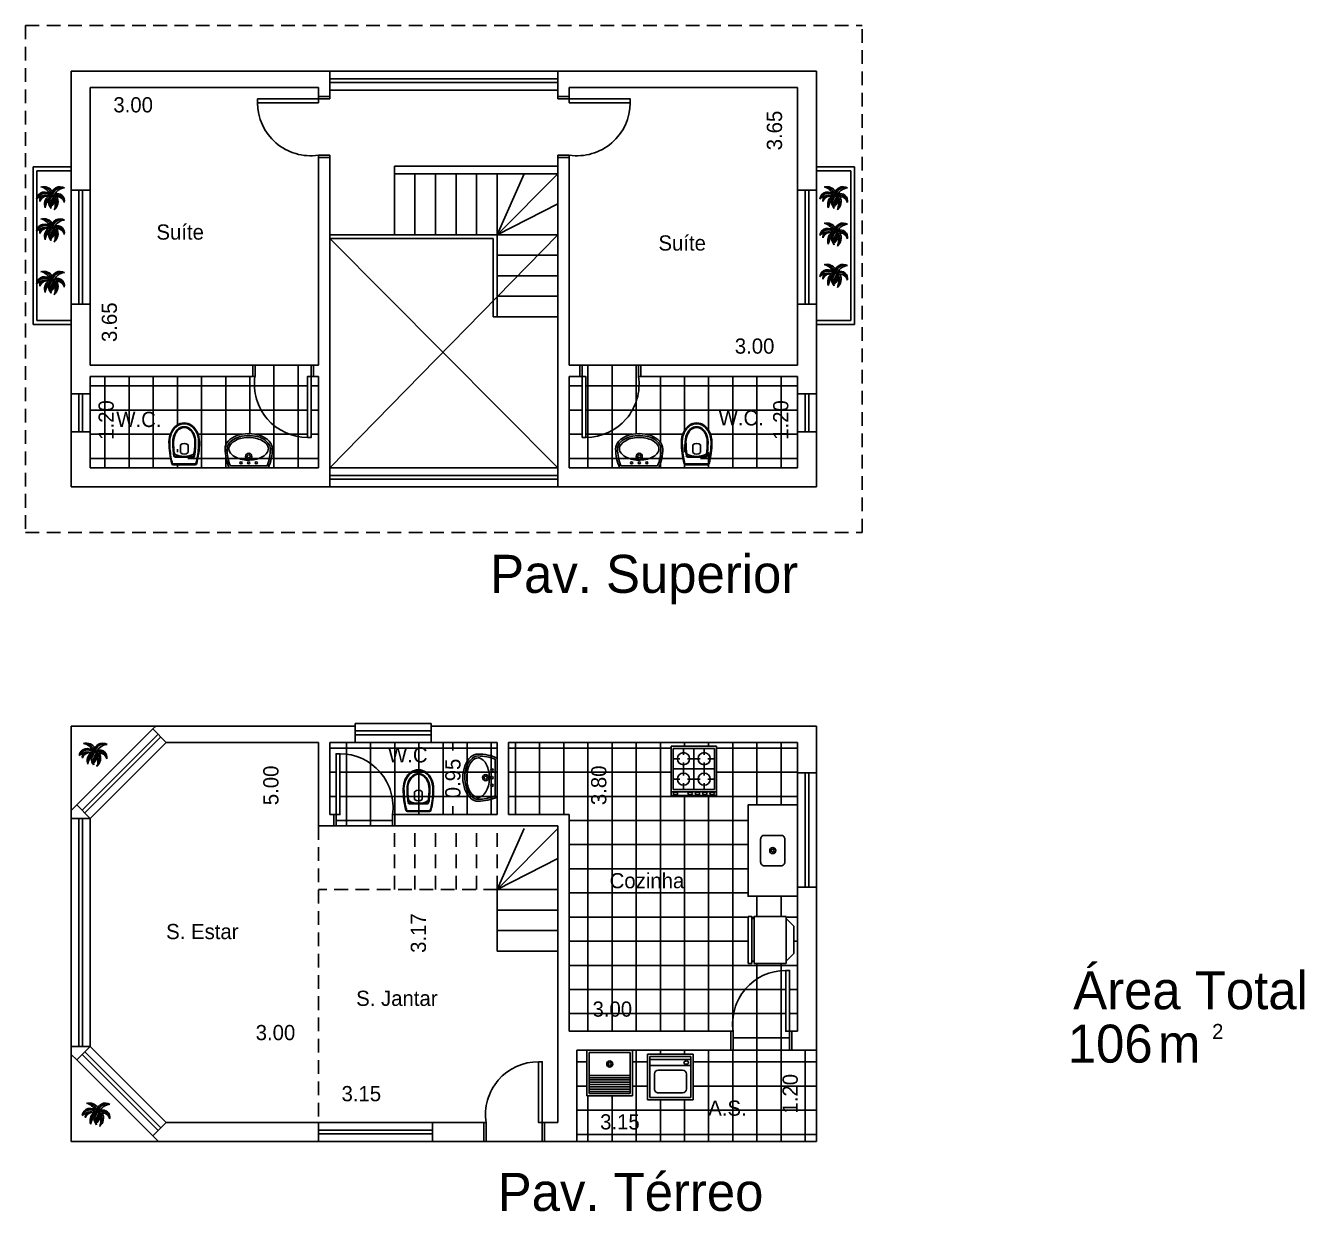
# Model space of a CAD drawing. Extents: x -0.2 to 16.6, y 0.2 to 15.8.
import ezdxf

# ---------------------------------------------------------------- set-up
doc = ezdxf.new("R2010")
doc.units = 0
doc.linetypes.add('ACAD_ISO02W100', pattern=[15, 12, -3])
doc.layers.get('0').update_dxf_attribs({"linetype": 'CONTINUOUS'})
doc.layers.get('DEFPOINTS').update_dxf_attribs({"linetype": 'CONTINUOUS'})
for name, color, linetype in [('BLOCO', 5, 'CONTINUOUS'), ('BLOCOS', 5, 'CONTINUOUS'), ('CINZA', 8, 'CONTINUOUS'), ('HACHURA', 1, 'CONTINUOUS'), ('P_LMCT', 8, 'CONTINUOUS'), ('PAREDE', 7, 'CONTINUOUS'), ('PONTILHADO', 8, 'ACAD_ISO02W100')]:
    doc.layers.add(name, color=color, linetype=linetype)
doc.styles.add('PADRÃO', font='', dxfattribs={"height": 0.2})
doc.styles.get('PADRÃO').set_extended_font_data('AvantGarde Bk BT')
doc.dimstyles.new('PADRÃOS', dxfattribs={"dimtxt": 0.15, "dimasz": 0.1, "dimexe": 1.25, "dimexo": 0.625, "dimgap": 0.1, "dimtad": 0, "dimjust": 1, "dimzin": 1, "dimdsep": 46, "dimtxsty": 'PADRÃO', "dimcen": 2.5, "dimse1": 1, "dimse2": 1, "dimsd1": 1, "dimsd2": 1, "dimclrt": 1, "dimadec": 0, "dimazin": 0, "dimtfac": 1, "dimtdec": 4, "dimtmove": 0, "dimatfit": 3, "dimfxl": 1, "dimtolj": 1, "dimtzin": 0, "dimarcsym": 0})
pattern_1 = [(0, (-138.88006, -134.68555), (0, 0.3175), []), (90, (-138.88006, -134.68555), (-0.3175, 2e-17), [])]

# ---------------------------------------------------------------- blocks, each defined once
blk = doc.blocks.new('J50')
at = {"layer": 'BLOCO'}
for p, q in [((0, 0.25), (0, 0)), ((0.5, 0.25), (0, 0.25)), ((0.5, 0), (0.5, 0.25)), ((0.5, 0.15), (0, 0.15)), ((0, 0.1), (0.5, 0.1)), ((0, 0), (0.5, 0))]:
    blk.add_line(p, q, dxfattribs=at)
blk = doc.blocks.new('J15')
at = {"layer": 'BLOCO'}
for p, q in [((1.5, 0.25), (0, 0.25)), ((0, 0.25), (0, 0)), ((1.5, 0), (1.5, 0.25)), ((1.5, 0.15), (0, 0.15)), ((0, 0.1), (1.5, 0.1)), ((0, 0), (1.5, 0))]:
    blk.add_line(p, q, dxfattribs=at)
blk = doc.blocks.new('P80E15')
at = {"layer": 'BLOCO', "ltscale": 0.015}
for p, q in [((0.03, 0.15), (0, 0.15)), ((0, 0.15), (0, 0)), ((0.03, 0), (0, 0)), ((0.03, 0.15), (0.03, 0)), ((0.8, 0.15), (0.77, 0.15)), ((0.77, 0.15), (0.77, 0)), ((0.8, 0), (0.77, 0)), ((0.8, 0.15), (0.8, 0))]:
    blk.add_line(p, q, dxfattribs=at)
at = {"layer": 'BLOCO'}
blk.add_lwpolyline([(0.03, 0.15), (0.08, 0.15), (0.08, 0.95), (0.03, 0.95)], close=True, dxfattribs=at)
at = {"layer": 'BLOCO', "ltscale": 0.015}
blk.add_arc((0.08, 0.252), 0.698, 351.5555, 90, dxfattribs=at)
blk = doc.blocks.new('P80D15')
at = {"layer": 'BLOCO', "ltscale": 0.015}
for p, q in [((0, 0.15), (0, 0)), ((0, 0.15), (0.03, 0.15)), ((0, 0), (0.03, 0)), ((0.03, 0.15), (0.03, 0)), ((0.77, 0.15), (0.77, 0)), ((0.77, 0.15), (0.8, 0.15)), ((0.77, 0), (0.8, 0)), ((0.8, 0.15), (0.8, 0))]:
    blk.add_line(p, q, dxfattribs=at)
at = {"layer": 'BLOCO'}
blk.add_lwpolyline([(0.77, 0.15), (0.72, 0.15), (0.72, 0.95), (0.77, 0.95)], close=True, dxfattribs=at)
at = {"layer": 'BLOCO', "ltscale": 0.015}
blk.add_arc((0.72, 0.252), 0.698, 90, 188.4445, dxfattribs=at)
blk = doc.blocks.new('VASOSAN')
at = {"layer": 'BLOCOS'}
for p, q in [((-0.05, 0.2), (-0.05, 0.3)), ((0.05, 0.2), (0.05, 0.3)), ((-0.145, 0.05), (0.145, 0.05)), ((-0.145, 0.04), (0.145, 0.04)), ((-0.116, 0.15), (0.116, 0.15)), ((-0.116, 0.14), (0.116, 0.14))]:
    blk.add_line(p, q, dxfattribs=at)
for centre, radius, start, end in [((0, 0.25), 0.0707, 44.9896, 134.9689), ((0, 0.25), 0.0707, 225.0311, 315.0104), ((-0.145, 0.06), 0.02, 195.5363, 270), ((-0.145, 0.06), 0.01, 195.5347, 270), ((-0.116, 0.16), 0.02, 189.3868, 270), ((-0.116, 0.16), 0.01, 189.3844, 270), ((0.116, 0.16), 0.01, 270, 350.5759), ((0.116, 0.16), 0.02, 270, 350.5771), ((0.145, 0.06), 0.01, 270, 344.4831), ((0.145, 0.06), 0.02, 270, 344.4637)]:
    blk.add_arc(centre, radius, start, end, dxfattribs=at)
for centre, major_axis, ratio, start_param, end_param in [((0, 0.34), (0, 0.25), 0.8, 4.712389, 7.853982), ((0, 0.34), (0, 0.5), 0.4, 1.570796, 2.178171), ((0, 0.34), (0, 0.5), 0.4, 4.105014, 4.712389), ((0, 0.2), (-0.132, 0), 0.380108, 0, 3.141593)]:
    blk.add_ellipse(centre, major_axis=major_axis, ratio=ratio, start_param=start_param, end_param=end_param, dxfattribs=at)
for points, knots in [([(0.19, 0.34), (0.19, 0.385), (0.18, 0.43), (0.128, 0.535), (0.067, 0.577), (-0.056, 0.582), (-0.118, 0.544), (-0.177, 0.44), (-0.19, 0.39), (-0.19, 0.34)], [4.712389, 4.712389, 4.712389, 4.712389, 5.268705, 5.268705, 6.251972, 6.251972, 7.235239, 7.235239, 7.853982, 7.853982, 7.853982, 7.853982]), ([(0.15, 0.34), (0.15, 0.379), (0.141, 0.418), (0.098, 0.505), (0.052, 0.537), (-0.036, 0.543), (-0.083, 0.519), (-0.137, 0.434), (-0.15, 0.387), (-0.15, 0.34)], [4.712389, 4.712389, 4.712389, 4.712389, 5.267304, 5.267304, 6.225165, 6.225165, 7.183027, 7.183027, 7.853982, 7.853982, 7.853982, 7.853982]), ([(0.14, 0.34), (0.14, 0.377), (0.131, 0.415), (0.086, 0.506), (0.035, 0.535), (-0.049, 0.525), (-0.088, 0.498), (-0.13, 0.419), (-0.14, 0.379), (-0.14, 0.34)], [4.712389, 4.712389, 4.712389, 4.712389, 5.266985, 5.266985, 6.376176, 6.376176, 7.268653, 7.268653, 7.853982, 7.853982, 7.853982, 7.853982]), ([(-0.19, 0.34), (-0.19, 0.263), (-0.183, 0.186), (-0.165, 0.096), (-0.16, 0.076), (-0.155, 0.057)], [1.5707963, 1.5707963, 1.5707963, 1.5707963, 2.0374558, 2.0374558, 2.1781714, 2.1781714, 2.1781714, 2.1781714]), ([(0.126, 0.158), (0.13, 0.188), (0.134, 0.22), (0.139, 0.281), (0.14, 0.31), (0.14, 0.34)], [4.3194242, 4.3194242, 4.3194242, 4.3194242, 4.5261468, 4.5261468, 4.712389, 4.712389, 4.712389, 4.712389]), ([(0.135, 0.157), (0.141, 0.188), (0.145, 0.222), (0.149, 0.283), (0.15, 0.312), (0.15, 0.34)], [4.3194149, 4.3194149, 4.3194149, 4.3194149, 4.5352774, 4.5352774, 4.712389, 4.712389, 4.712389, 4.712389]), ([(0.155, 0.057), (0.171, 0.118), (0.183, 0.188), (0.189, 0.287), (0.19, 0.314), (0.19, 0.34)], [4.1050166, 4.1050166, 4.1050166, 4.1050166, 4.5531772, 4.5531772, 4.712389, 4.712389, 4.712389, 4.712389])]:
    blk.add_open_spline(points, degree=3, knots=knots, dxfattribs=at)
for points in [[(-0.15, 0.34), (-0.15, 0.277), (-0.145, 0.214), (-0.135, 0.157)], [(-0.14, 0.34), (-0.14, 0.278), (-0.135, 0.215), (-0.126, 0.158)]]:
    blk.add_open_spline(points, degree=3, dxfattribs=at)
blk = doc.blocks.new('LAVAT')
at = {"layer": 'BLOCOS'}
for p, q in [((-0.257, 0), (0.257, 0)), ((-0.241, 0.025), (0.241, 0.025))]:
    blk.add_line(p, q, dxfattribs=at)
for centre, radius in [((0, 0.15), 0.04), ((0, 0.15), 0.02), ((-0.1, 0.065), 0.015), ((0, 0.065), 0.015), ((0.1, 0.065), 0.015)]:
    blk.add_circle(centre, radius, dxfattribs=at)
for centre, radius, start, end in [((0.31, 0.25), 0.62, 180, 203.78), ((0.31, 0.25), 0.595, 180, 202.2114), ((-0.31, 0.25), 0.595, 337.7886, 360), ((-0.31, 0.25), 0.62, 336.22, 0)]:
    blk.add_arc(centre, radius, start, end, dxfattribs=at)
blk.add_ellipse((0, 0.25), major_axis=(0.31, 0), ratio=0.645161, start_param=0, end_param=3.141593, dxfattribs=at)
for points, knots in [([(0.285, 0.25), (0.285, 0.3), (0.245, 0.354), (0.101, 0.423), (0, 0.434), (-0.174, 0.399), (-0.244, 0.353), (-0.28, 0.286), (-0.285, 0.268), (-0.285, 0.25)], [0, 0, 0, 0, 0.936148, 0.936148, 1.872296, 1.872296, 2.808445, 2.808445, 3.139385, 3.139385, 3.139385, 3.139385]), ([(0.26, 0.25), (0.26, 0.278), (0.242, 0.313), (0.164, 0.37), (0.103, 0.392), (-0.029, 0.404), (-0.098, 0.394), (-0.203, 0.348), (-0.24, 0.314), (-0.266, 0.253), (-0.263, 0.224), (-0.216, 0.162), (-0.168, 0.131), (-0.048, 0.098), (0.023, 0.096), (0.148, 0.123), (0.201, 0.15), (0.251, 0.205), (0.26, 0.229), (0.26, 0.25)], [0, 0, 0, 0, 0.718092, 0.718092, 1.436184, 1.436184, 2.154275, 2.154275, 2.872367, 2.872367, 3.590459, 3.590459, 4.308551, 4.308551, 5.026643, 5.026643, 5.744734, 5.744734, 6.283185, 6.283185, 6.283185, 6.283185])]:
    blk.add_open_spline(points, degree=3, knots=knots, dxfattribs=at)
blk = doc.blocks.new('J1')
at = {"layer": 'BLOCO'}
for p, q in [((0, 0.25), (0, 0)), ((1, 0.25), (0, 0.25)), ((1, 0), (1, 0.25)), ((1, 0.15), (0, 0.15)), ((0, 0.1), (1, 0.1)), ((0, 0), (1, 0))]:
    blk.add_line(p, q, dxfattribs=at)
blk = doc.blocks.new('P80D25')
at = {"layer": 'BLOCO', "ltscale": 0.015}
for p, q in [((0, 0.25), (0, 0)), ((0, 0.25), (0.03, 0.25)), ((0.03, 0.25), (0.03, 0)), ((0.77, 0.25), (0.77, 0)), ((0.77, 0.25), (0.8, 0.25)), ((0.8, 0.25), (0.8, 0)), ((0, 0), (0.8, 0))]:
    blk.add_line(p, q, dxfattribs=at)
at = {"layer": 'BLOCO'}
blk.add_lwpolyline([(0.77, 0.25), (0.72, 0.25), (0.72, 1.05), (0.77, 1.05)], close=True, dxfattribs=at)
at = {"layer": 'BLOCO', "ltscale": 0.015}
blk.add_arc((0.72, 0.352), 0.698, 90, 188.4445, dxfattribs=at)
blk = doc.blocks.new('FOGÃO4B')
at = {"layer": 'BLOCOS'}
for p, q in [((-0.3, 0.7), (0.3, 0.7)), ((-0.3, 0.05), (-0.3, 0.7)), ((0.3, 0.7), (0.3, 0.05)), ((-0.3, 0.65), (0.3, 0.65)), ((-0.27, 0.62), (0.27, 0.62)), ((-0.27, 0.08), (-0.27, 0.62)), ((-0.135, 0.535), (-0.135, 0.62)), ((0, 0.08), (0, 0.62)), ((0.135, 0.535), (0.135, 0.62)), ((0.27, 0.62), (0.27, 0.08)), ((-0.27, 0.485), (-0.185, 0.485)), ((-0.27, 0.35), (0.27, 0.35)), ((-0.135, 0.265), (-0.135, 0.435)), ((-0.085, 0.485), (0.085, 0.485)), ((0.135, 0.265), (0.135, 0.435)), ((0.185, 0.485), (0.27, 0.485)), ((-0.27, 0.215), (-0.185, 0.215)), ((-0.085, 0.215), (0.085, 0.215)), ((0.185, 0.215), (0.27, 0.215)), ((0.3, 0.05), (-0.3, 0.05)), ((0.27, 0.08), (-0.27, 0.08)), ((-0.135, 0.08), (-0.135, 0.165)), ((0.135, 0.08), (0.135, 0.165))]:
    blk.add_line(p, q, dxfattribs=at)
for centre in [(-0.135, 0.485), (0.135, 0.485), (-0.135, 0.215), (0.135, 0.215)]:
    blk.add_circle(centre, 0.08, dxfattribs=at)
for centre in [(-0.24, 0.675), (-0.144, 0.675), (-0.048, 0.675), (0.048, 0.675), (0.24, 0.675)]:
    blk.add_ellipse(centre, major_axis=(-0.03, 0), ratio=0.5, dxfattribs=at)
blk = doc.blocks.new('PIA')
at = {"layer": 'BLOCOS'}
blk.add_lwpolyline([(-0.6, 0), (0.6, 0), (0.6, 0.65), (-0.6, 0.65)], close=True, dxfattribs=at)
blk.add_lwpolyline([(-0.15, 0.165), (0.15, 0.165, 0.414214), (0.2, 0.215), (0.2, 0.435, 0.414214), (0.15, 0.485), (-0.15, 0.485, 0.414214), (-0.2, 0.435), (-0.2, 0.215, 0.414214)], format="xyb", close=True, dxfattribs=at)
for radius in [0.04, 0.02]:
    blk.add_circle((0, 0.325), radius, dxfattribs=at)
blk = doc.blocks.new('GELAD')
at = {"layer": 'BLOCOS'}
for p, q in [((0.31, 0.65), (-0.31, 0.65)), ((-0.31, 0.65), (-0.31, 0.6)), ((0.31, 0.6), (-0.31, 0.6)), ((0.31, 0.57), (-0.31, 0.57)), ((-0.31, 0.57), (-0.31, 0.15)), ((-0.28, 0.6), (-0.28, 0.57)), ((0.28, 0.57), (0.28, 0.6)), ((0.31, 0.6), (0.31, 0.65)), ((0.31, 0.15), (0.31, 0.57)), ((-0.31, 0.15), (0.31, 0.15)), ((-0.18, 0.05), (-0.28, 0.15)), ((-0.18, 0.05), (0.18, 0.05)), ((0.18, 0.05), (0.28, 0.15))]:
    blk.add_line(p, q, dxfattribs=at)
blk = doc.blocks.new('TANQUE')
at = {"layer": 'BLOCOS'}
for p, q in [((-0.3, 0.6), (0.3, 0.6)), ((-0.3, 0), (-0.3, 0.6)), ((-0.27, 0.57), (0.27, 0.57)), ((-0.27, 0.03), (-0.27, 0.57)), ((-0.27, 0.54), (0.27, 0.54)), ((-0.27, 0.51), (0.27, 0.51)), ((0.27, 0.57), (0.27, 0.03)), ((0.3, 0.6), (0.3, 0)), ((-0.27, 0.48), (0.27, 0.48)), ((-0.27, 0.45), (0.27, 0.45)), ((-0.27, 0.42), (0.27, 0.42)), ((-0.27, 0.39), (0.27, 0.39)), ((-0.27, 0.36), (0.27, 0.36)), ((-0.27, 0.33), (0.27, 0.33)), ((0.3, 0), (-0.3, 0)), ((0.27, 0.03), (-0.27, 0.03))]:
    blk.add_line(p, q, dxfattribs=at)
for radius in [0.04, 0.02]:
    blk.add_circle((0, 0.18), radius, dxfattribs=at)
blk = doc.blocks.new('MÁQUINA')
at = {"layer": 'BLOCOS'}
for p, q in [((-0.3, 0.65), (0.3, 0.65)), ((-0.3, 0.05), (-0.3, 0.65)), ((-0.27, 0.62), (0.27, 0.62)), ((-0.27, 0.08), (-0.27, 0.62)), ((-0.21, 0.31), (-0.21, 0.51)), ((-0.16, 0.56), (0.16, 0.56)), ((0.21, 0.51), (0.21, 0.31)), ((0.27, 0.62), (0.27, 0.08)), ((0.3, 0.65), (0.3, 0.05)), ((0.27, 0.2), (-0.27, 0.2)), ((0.16, 0.26), (-0.16, 0.26)), ((0.3, 0.05), (-0.3, 0.05)), ((0.27, 0.12), (-0.27, 0.12)), ((0.27, 0.08), (-0.27, 0.08))]:
    blk.add_line(p, q, dxfattribs=at)
for centre, start, end in [((-0.16, 0.51), 90, 180), ((0.16, 0.51), 360, 90), ((-0.16, 0.31), 180, 270), ((0.16, 0.31), 270, 360)]:
    blk.add_arc(centre, 0.05, start, end, dxfattribs=at)
blk.add_ellipse((-0.208, 0.161), major_axis=(-0.0301, 0), ratio=0.716981, dxfattribs=at)
blk = doc.blocks.new('COZINHA')
at = {"layer": 'HACHURA', "ltscale": 0.015, "style": 'PADRÃO'}
blk.add_text('Cozinha', height=0.2, dxfattribs=at).set_placement((-0.658, -0.068))
blk = doc.blocks.new('ESTAR')
at = {"layer": 'HACHURA', "ltscale": 0.015, "style": 'PADRÃO'}
blk.add_text('S. Estar', height=0.2, dxfattribs=at).set_placement((-0.425, -0.068))
blk = doc.blocks.new('JANTAR')
at = {"layer": 'HACHURA', "ltscale": 0.015, "style": 'PADRÃO'}
blk.add_text('S. Jantar', height=0.2, dxfattribs=at).set_placement((-0.562, -0.027))
blk = doc.blocks.new('WC')
at = {"layer": 'HACHURA', "ltscale": 0.015, "style": 'PADRÃO'}
blk.add_text('W.C.', height=0.2, dxfattribs=at).set_placement((-0.137, -0.096))
blk = doc.blocks.new('*D28')
at = {"layer": 'DEFPOINTS', "color": 0, "linetype": 'ByBlock', "ltscale": 0.015}
for p in [(139.506, 149.657), (142.506, 149.657), (142.506, 149.429)]:
    blk.add_point(p, dxfattribs=at)
at = {"color": 1, "linetype": 'ByBlock', "ltscale": 0.015, "insert": (140.071, 149.429), "char_height": 0.2, "attachment_point": 5, "style": 'PADRÃO'}
blk.add_mtext('\\A1;3.00', dxfattribs=at)
blk = doc.blocks.new('*D29')
at = {"layer": 'DEFPOINTS', "color": 0, "linetype": 'ByBlock', "ltscale": 0.015}
for p in [(139.506, 149.657), (139.759, 149.657), (139.506, 146.007)]:
    blk.add_point(p, dxfattribs=at)
at = {"color": 1, "linetype": 'ByBlock', "ltscale": 0.015, "insert": (139.759, 146.571), "char_height": 0.2, "attachment_point": 5, "rotation": 90, "style": 'PADRÃO'}
blk.add_mtext('\\A1;3.65', dxfattribs=at)
blk = doc.blocks.new('*D30')
at = {"layer": 'DEFPOINTS', "color": 0, "linetype": 'ByBlock', "ltscale": 0.015}
for p in [(139.506, 145.857), (139.506, 144.657), (139.717, 144.657)]:
    blk.add_point(p, dxfattribs=at)
at = {"color": 1, "linetype": 'ByBlock', "ltscale": 0.015, "insert": (139.717, 145.285), "char_height": 0.2, "attachment_point": 5, "rotation": 90, "style": 'PADRÃO'}
blk.add_mtext('\\A1;1.20', dxfattribs=at)
blk = doc.blocks.new('*D31')
at = {"layer": 'DEFPOINTS', "color": 0, "linetype": 'ByBlock', "ltscale": 0.015}
for p in [(148.806, 145.857), (148.587, 144.657), (148.806, 144.657)]:
    blk.add_point(p, dxfattribs=at)
at = {"color": 1, "linetype": 'ByBlock', "ltscale": 0.015, "insert": (148.587, 145.285), "char_height": 0.2, "attachment_point": 5, "rotation": 90, "style": 'PADRÃO'}
blk.add_mtext('\\A1;1.20', dxfattribs=at)
blk = doc.blocks.new('*D32')
at = {"layer": 'DEFPOINTS', "color": 0, "linetype": 'ByBlock', "ltscale": 0.015}
for p in [(148.806, 149.657), (148.504, 146.007), (148.806, 146.007)]:
    blk.add_point(p, dxfattribs=at)
at = {"color": 1, "linetype": 'ByBlock', "ltscale": 0.015, "insert": (148.504, 149.092), "char_height": 0.2, "attachment_point": 5, "rotation": 90, "style": 'PADRÃO'}
blk.add_mtext('\\A1;3.65', dxfattribs=at)
blk = doc.blocks.new('*D33')
at = {"layer": 'DEFPOINTS', "color": 0, "linetype": 'ByBlock', "ltscale": 0.015}
for p in [(145.806, 146.256), (145.806, 146.007), (148.806, 146.007)]:
    blk.add_point(p, dxfattribs=at)
at = {"color": 1, "linetype": 'ByBlock', "ltscale": 0.015, "insert": (148.242, 146.256), "char_height": 0.2, "attachment_point": 5, "style": 'PADRÃO'}
blk.add_mtext('\\A1;3.00', dxfattribs=at)
blk = doc.blocks.new('*D34')
at = {"color": 0, "linetype": 'ByBlock', "ltscale": 0.015}
for p, q in [((144.276, 141.046), (144.276, 140.937)), ((144.276, 140.096), (144.276, 140.205))]:
    blk.add_line(p, q, dxfattribs=at)
at = {"layer": 'DEFPOINTS', "color": 0, "linetype": 'ByBlock', "ltscale": 0.015}
for p in [(144.856, 141.046), (144.276, 140.096), (144.856, 140.096)]:
    blk.add_point(p, dxfattribs=at)
at = {"color": 1, "linetype": 'ByBlock', "ltscale": 0.015, "insert": (144.276, 140.571), "char_height": 0.2, "attachment_point": 5, "rotation": 90, "style": 'PADRÃO'}
blk.add_mtext('\\A1;0.95', dxfattribs=at)
blk = doc.blocks.new('*D35')
at = {"layer": 'DEFPOINTS', "color": 0, "linetype": 'ByBlock', "ltscale": 0.015}
for p in [(148.806, 137.537), (145.806, 137.246), (148.806, 137.246)]:
    blk.add_point(p, dxfattribs=at)
at = {"color": 1, "linetype": 'ByBlock', "ltscale": 0.015, "insert": (146.371, 137.537), "char_height": 0.2, "attachment_point": 5, "style": 'PADRÃO'}
blk.add_mtext('\\A1;3.00', dxfattribs=at)
blk = doc.blocks.new('*D36')
at = {"layer": 'DEFPOINTS', "color": 0, "linetype": 'ByBlock', "ltscale": 0.015}
for p in [(146.07, 141.046), (145.806, 137.246), (146.194, 137.246)]:
    blk.add_point(p, dxfattribs=at)
at = {"color": 1, "linetype": 'ByBlock', "ltscale": 0.015, "insert": (146.194, 140.481), "char_height": 0.2, "attachment_point": 5, "rotation": 90, "style": 'PADRÃO'}
blk.add_mtext('\\A1;3.80', dxfattribs=at)
blk = doc.blocks.new('*D37')
at = {"layer": 'DEFPOINTS', "color": 0, "linetype": 'ByBlock', "ltscale": 0.015}
for p in [(139.506, 137.228), (139.506, 137.046), (142.506, 136.046)]:
    blk.add_point(p, dxfattribs=at)
at = {"color": 1, "linetype": 'ByBlock', "ltscale": 0.015, "insert": (141.942, 137.228), "char_height": 0.2, "attachment_point": 5, "style": 'PADRÃO'}
blk.add_mtext('\\A1;3.00', dxfattribs=at)
blk = doc.blocks.new('*D38')
at = {"layer": 'DEFPOINTS', "color": 0, "linetype": 'ByBlock', "ltscale": 0.015}
for p in [(142.506, 141.046), (141.883, 136.046), (142.506, 136.046)]:
    blk.add_point(p, dxfattribs=at)
at = {"color": 1, "linetype": 'ByBlock', "ltscale": 0.015, "insert": (141.883, 140.48), "char_height": 0.2, "attachment_point": 5, "rotation": 90, "style": 'PADRÃO'}
blk.add_mtext('\\A1;5.00', dxfattribs=at)
blk = doc.blocks.new('*D39')
at = {"layer": 'DEFPOINTS', "color": 0, "linetype": 'ByBlock', "ltscale": 0.015}
for p in [(145.656, 136.425), (142.506, 136.046), (145.656, 136.046)]:
    blk.add_point(p, dxfattribs=at)
at = {"color": 1, "linetype": 'ByBlock', "ltscale": 0.015, "insert": (143.071, 136.425), "char_height": 0.2, "attachment_point": 5, "style": 'PADRÃO'}
blk.add_mtext('\\A1;3.15', dxfattribs=at)
blk = doc.blocks.new('*D40')
at = {"layer": 'DEFPOINTS', "color": 0, "linetype": 'ByBlock', "ltscale": 0.015}
for p in [(142.506, 139.111), (142.506, 135.946), (143.822, 135.946)]:
    blk.add_point(p, dxfattribs=at)
at = {"color": 1, "linetype": 'ByBlock', "ltscale": 0.015, "insert": (143.822, 138.537), "char_height": 0.2, "attachment_point": 5, "rotation": 90, "style": 'PADRÃO'}
blk.add_mtext('\\A1;3.17', dxfattribs=at)
blk = doc.blocks.new('*D41')
at = {"layer": 'DEFPOINTS', "color": 0, "linetype": 'ByBlock', "ltscale": 0.015}
for p in [(149.056, 136.996), (148.711, 135.796), (149.056, 135.796)]:
    blk.add_point(p, dxfattribs=at)
at = {"color": 1, "linetype": 'ByBlock', "ltscale": 0.015, "insert": (148.711, 136.425), "char_height": 0.2, "attachment_point": 5, "rotation": 90, "style": 'PADRÃO'}
blk.add_mtext('\\A1;1.20', dxfattribs=at)
blk = doc.blocks.new('*D42')
at = {"layer": 'DEFPOINTS', "color": 0, "linetype": 'ByBlock', "ltscale": 0.015}
for p in [(149.056, 136.054), (145.906, 135.796), (149.056, 135.796)]:
    blk.add_point(p, dxfattribs=at)
at = {"color": 1, "linetype": 'ByBlock', "ltscale": 0.015, "insert": (146.471, 136.054), "char_height": 0.2, "attachment_point": 5, "style": 'PADRÃO'}
blk.add_mtext('\\A1;3.15', dxfattribs=at)
blk = doc.blocks.new('AV6')
h = blk.add_hatch(color=106)
h.paths.add_polyline_path([(-0.448, -0.003, -0.005016), (-0.443, 0.002, -0.513349), (-0.079, 0.093, -0.175433), (-0.066, 0.093, -0.022246), (-0.026, 0.08, -0.504406), (0.279, 0.291, -0.005016), (0.285, 0.291, 0.526482), (-0.054, 0.138, 0.288035), (-0.31, 0.32, 0.009659), (-0.32, 0.318, -0.219762), (-0.101, 0.134, 0.597519)])
h.paths.add_polyline_path([(0.011, 0.089, 0.017799), (0.003, 0.067, -0.005772), (0.013, 0.062, 0.030703), (-0.012, 0.032, -0.506864), (0.277, -0.08, 0.014459), (0.279, -0.07, 0.525417)])
h = blk.add_hatch(color=74)
h.paths.add_polyline_path([(-0.443, 0.002, -0.291066), (-0.099, 0.068, -0.022677), (-0.086, 0.088, -0.094648), (-0.079, 0.093, 0.513349)])
h.paths.add_polyline_path([(0.013, 0.062, 0.028086), (-0.035, 0.083, 0.353279), (-0.074, -0.235, 0.011523), (-0.066, -0.245, -0.264453)])
h.paths.add_polyline_path([(0.032, 0.13, 0.035308), (0.011, 0.089, -0.525417), (0.279, -0.07, 0.577919)])
h.paths.add_polyline_path([(-0.31, 0.32, -0.288035), (-0.054, 0.138, -0.074612), (-0.033, 0.202, 0.314228)])
h.paths.add_polyline_path([(0.008, 0, 0.028355), (-0.011, 0.033, 0.00267), (-0.012, 0.032, 0.015403), (-0.024, 0.016, -0.246599), (-0.057, -0.186, -0.00232), (-0.058, -0.189, 0.266418)])
h = blk.add_hatch(color=72)
h.paths.add_polyline_path([(0.279, 0.291, 0.504406), (-0.026, 0.08, -0.017106), (0.003, 0.067, -0.295443)])
h.paths.add_polyline_path([(-0.1, 0.065, 0.046042), (-0.136, 0.074, 0.325454), (-0.221, -0.23, -0.162584), (-0.133, -0.035, -0.098869)])
h.paths.add_polyline_path([(-0.024, 0.016, 0.02315), (-0.039, -0.009, -0.137861), (-0.057, -0.186, 0.246599)])
h.paths.add_polyline_path([(-0.263, 0.088, 0.052527), (-0.329, 0.071, 0.21466), (-0.361, -0.066, -0.015101), (-0.357, -0.054, -0.301897)])
h.paths.add_polyline_path([(0.08, 0.062, 0.066648), (0.029, 0.052, -0.296118), (0.029, -0.269, 0.358442)])
h = blk.add_hatch(color=3)
h.paths.add_polyline_path([(0.029, 0.052, 0.057851), (-0.011, 0.033, -0.240197), (0.021, -0.275, 0.009659), (0.029, -0.269, 0.296118)])
h.paths.add_polyline_path([(-0.035, 0.083, 0.017041), (-0.066, 0.093, 0.274641), (-0.086, 0.088, 0.336018), (-0.074, -0.235, -0.353279)])
h.paths.add_polyline_path([(-0.1, 0.065, -0.003329), (-0.099, 0.068, 0.128581), (-0.263, 0.088, 0.301897), (-0.357, -0.054, -0.411027)])
at = {"layer": 'P_LMCT'}
for centre, radius, start, end in [((-0.237, -0.028), 0.212, 35.3303, 173.1806), ((-0.219, -0.236), 0.327, 68.4571, 134.5207), ((-0.229, -0.083), 0.231, 49.6374, 158.3383), ((-0.193, -0.032), 0.172, 142.8513, 191.3124), ((-0.168, -0.124), 0.201, 70.2322, 163.0686), ((-0.203, -0.054), 0.154, 110.8015, 180.4803), ((-0.41, -0.012), 0.342, 25.229, 77.1188), ((-0.256, 0.062), 0.263, 30.1642, 106.8497), ((-0.327, 0.026), 0.295, 16.1293, 87.9282), ((0.03, -0.136), 0.268, 128.4295, 200.5403), ((0.09, -0.192), 0.313, 129.4512, 186.0898), ((0.134, -0.066), 0.268, 144.805, 221.8306), ((0.142, -0.1), 0.255, 134.0736, 213.9976), ((-0.072, 0.074), 0.02, 73.4657, 136.0217), ((0.243, -0.161), 0.32, 135.7047, 195.147), ((-0.2, -0.358), 0.471, 63.0896, 73.4657), ((-0.233, -0.053), 0.22, 321.1847, 18.3975), ((0.168, 0.098), 0.226, 58.725, 177.7875), ((0.041, 0.104), 0.0912, 190.3947, 191.4808), ((0.204, 0.073), 0.231, 71.2185, 178.2095), ((0.091, -0.13), 0.193, 12.0444, 122.5933), ((-0.297, -0.152), 0.342, 336.5963, 32.8642), ((0.314, -0.034), 0.327, 95.0361, 162.0233), ((0.091, -0.083), 0.189, 0.7549, 114.8716), ((-0.147, -0.072), 0.263, 306.8653, 30.7421), ((0.013, 0.062), 0, 306.1793, 0), ((-0.218, -0.108), 0.295, 325.7868, 32.9122), ((0.098, -0.041), 0.184, 344.5826, 111.1809), ((0.115, -0.264), 0.338, 137.2327, 174.171), ((-0.189, -0.037), 0.201, 309.5461, 10.3854), ((-0.362, -0.066), 0.328, 336.5687, 9.9121)]:
    blk.add_arc(centre, radius, start, end, dxfattribs=at)
blk = doc.blocks.new('SUPERIOR')
at = {"layer": 'HACHURA', "ltscale": 0.015, "style": 'PADRÃO'}
blk.add_text('Pav. Superior', height=0.5, dxfattribs=at).set_placement((-1.769, -0.192))
blk = doc.blocks.new('TÉRREO')
at = {"layer": 'HACHURA', "ltscale": 0.015, "style": 'PADRÃO'}
blk.add_text('Pav. Térreo', height=0.5, dxfattribs=at).set_placement((-1.92, -0.247))
blk = doc.blocks.new('AREA')
at = {"layer": 'HACHURA', "ltscale": 0.1, "style": 'PADRÃO'}
for s, p in [('Área Total', (-2.498, 0.433)), ('m', (-1.384, -0.269))]:
    blk.add_text(s, height=0.5, dxfattribs=at).set_placement(p)
at = {"layer": 'HACHURA', "ltscale": 0.015, "style": 'PADRÃO'}
blk.add_text('2', height=0.2, dxfattribs=at).set_placement((-0.673, 0.04))
blk.add_attdef('100', (-2.57, -0.269), '', height=0.5, dxfattribs=at)

msp = doc.modelspace()

# ---------------------------------------------------------------- hatches: boundary and pattern name
at = {"layer": 'HACHURA', "ltscale": 0.015}
h = msp.add_hatch(dxfattribs=at)
h.set_pattern_fill('NET', color=256, scale=0.1, style=0)
h.set_pattern_definition(pattern_1)
h.paths.add_polyline_path([(3.483, 11.171), (3.533, 11.171), (3.533, 11.321), (2.793, 11.321), (2.793, 11.171, 0.45807), (3.483, 10.371)])
edge = h.paths.add_edge_path()
edge.add_line((2.793, 11.171), (2.763, 11.171))
edge.add_line((2.763, 11.171), (0.626, 11.171))
edge.add_line((0.626, 11.171), (0.626, 10.942))
edge.add_line((0.626, 10.942), (0.626, 10.442))
edge.add_line((0.626, 10.442), (0.626, 9.971))
edge.add_line((0.626, 9.971), (2.453, 9.971))
edge.add_arc((3.02, 10.221), 0.62, 180, 203.78, ccw=False)
edge.add_ellipse((2.71, 10.221), major_axis=(0.31, 0), ratio=0.645161, start_angle=0, end_angle=180, ccw=False)
edge.add_arc((2.4, 10.221), 0.62, 336.22, 360, ccw=False)
edge.add_line((2.967, 9.971), (3.626, 9.971))
edge.add_line((3.626, 9.971), (3.626, 11.171))
edge.add_line((3.626, 11.171), (3.563, 11.171))
edge.add_line((3.563, 11.171), (3.533, 11.171))
edge.add_line((3.533, 11.171), (3.533, 10.371))
edge.add_line((3.533, 10.371), (3.483, 10.371))
edge.add_arc((3.483, 11.069), 0.698, 171.5555, 270, ccw=False)
edge = h.paths.add_edge_path(flags=16)
edge.add_ellipse((1.862, 10.311), major_axis=(0, 0.25), ratio=0.8, start_angle=270, end_angle=450, ccw=False)
edge.add_ellipse((1.862, 10.311), major_axis=(0, 0.5), ratio=0.4, start_angle=235.2, end_angle=270, ccw=False)
edge.add_arc((2.007, 10.031), 0.02, 270, 348.1773, ccw=False)
edge.add_line((2.007, 10.011), (1.717, 10.011))
edge.add_arc((1.717, 10.031), 0.02, 191.8227, 270, ccw=False)
edge.add_ellipse((1.862, 10.311), major_axis=(0, 0.5), ratio=0.4, start_angle=90, end_angle=124.8, ccw=False)
h.paths.add_polyline_path([(7.835, 11.171), (7.835, 11.321), (7.095, 11.321), (7.095, 11.171), (7.145, 11.171), (7.145, 10.371, 0.45807)])
edge = h.paths.add_edge_path()
edge.add_line((9.926, 10.942), (9.926, 11.171))
edge.add_line((9.926, 11.171), (7.865, 11.171))
edge.add_line((7.865, 11.171), (7.835, 11.171))
edge.add_arc((7.145, 11.069), 0.698, -90, 8.4445, ccw=False)
edge.add_line((7.145, 10.371), (7.095, 10.371))
edge.add_line((7.095, 10.371), (7.095, 11.171))
edge.add_line((7.095, 11.171), (7.065, 11.171))
edge.add_line((7.065, 11.171), (6.926, 11.171))
edge.add_line((6.926, 11.171), (6.926, 9.971))
edge.add_line((6.926, 9.971), (7.587, 9.971))
edge.add_arc((8.155, 10.221), 0.62, 180, 203.78, ccw=False)
edge.add_ellipse((7.845, 10.221), major_axis=(0.31, 0), ratio=0.645161, start_angle=0, end_angle=180, ccw=False)
edge.add_arc((7.535, 10.221), 0.62, 336.22, 360, ccw=False)
edge.add_line((8.102, 9.971), (9.926, 9.971))
edge.add_line((9.926, 9.971), (9.926, 10.442))
edge.add_line((9.926, 10.442), (9.926, 10.942))
edge = h.paths.add_edge_path(flags=16)
edge.add_ellipse((8.6, 10.311), major_axis=(0, 0.25), ratio=0.8, start_angle=270, end_angle=450, ccw=False)
edge.add_ellipse((8.6, 10.311), major_axis=(0, 0.5), ratio=0.4, start_angle=235.2, end_angle=270, ccw=False)
edge.add_arc((8.745, 10.031), 0.02, 270, 348.1773, ccw=False)
edge.add_line((8.745, 10.011), (8.455, 10.011))
edge.add_arc((8.455, 10.031), 0.02, 191.8227, 270, ccw=False)
edge.add_ellipse((8.6, 10.311), major_axis=(0, 0.5), ratio=0.4, start_angle=90, end_angle=124.8, ccw=False)
h.paths.add_polyline_path([(0.912, 10.451), (1.625, 10.451), (1.625, 10.763), (0.912, 10.763)], flags=24)
h.paths.add_polyline_path([(0.683, 10.279), (0.683, 10.921), (0.992, 10.921), (0.992, 10.279)], flags=24)
h.paths.add_polyline_path([(8.833, 10.471), (9.545, 10.471), (9.545, 10.783), (8.833, 10.783)], flags=24)
h.paths.add_polyline_path([(9.553, 10.279), (9.553, 10.921), (9.861, 10.921), (9.861, 10.279)], flags=24)
h = msp.add_hatch(dxfattribs=at)
h.set_pattern_fill('NET', color=256, scale=0.1, style=0)
h.set_pattern_definition(pattern_1)
h.paths.add_polyline_path([(3.91, 6.21), (3.91, 5.41), (3.86, 5.41), (3.86, 5.26), (4.6, 5.26), (4.6, 5.41, 0.45807)])
h.paths.add_polyline_path([(5.976, 6.36), (5.111, 6.36), (4.111, 6.36), (3.776, 6.36), (3.776, 5.41), (3.83, 5.41), (3.86, 5.41), (3.86, 6.21), (3.91, 6.21, -0.45807), (4.6, 5.41), (4.63, 5.41), (5.976, 5.41)])
h.paths.add_polyline_path([(5.866, 5.896, -1.000001), (5.786, 5.896, -1.000001)], flags=16)
h.paths.add_polyline_path([(5.846, 5.896, -1), (5.806, 5.896, -1)], flags=0)
h.paths.add_polyline_path([(5.926, 5.996, -1), (5.896, 5.996, -1)], flags=16)
h.paths.add_polyline_path([(5.926, 5.896, -1.000001), (5.896, 5.896, -1.000001)], flags=16)
h.paths.add_polyline_path([(5.926, 5.796, -1.000001), (5.896, 5.796, -1.000001)], flags=16)
h.paths.add_polyline_path([(9.276, 5.537), (9.926, 5.537), (9.926, 5.957), (9.926, 6.36), (6.126, 6.36), (6.126, 5.41), (6.926, 5.41), (6.926, 2.56), (9.051, 2.56), (9.081, 2.56, -0.45807), (9.771, 3.36), (9.821, 3.36), (9.821, 2.56), (9.851, 2.56), (9.926, 2.56), (9.926, 4.337), (9.276, 4.337)])
h.paths.add_polyline_path([(8.263, 5.66), (8.263, 6.31), (8.863, 6.31), (8.863, 5.66)], flags=16)
h.paths.add_polyline_path([(9.276, 4.072), (9.326, 4.072), (9.326, 4.042), (9.356, 4.042), (9.356, 4.072), (9.776, 4.072), (9.776, 4.042), (9.876, 3.942), (9.876, 3.582), (9.776, 3.482), (9.776, 3.452), (9.356, 3.452), (9.356, 3.482), (9.326, 3.482), (9.326, 3.452), (9.276, 3.452)], flags=16)
h.paths.add_polyline_path([(9.771, 3.36, 0.45807), (9.081, 2.56), (9.081, 2.31), (9.821, 2.31), (9.821, 2.56), (9.771, 2.56)])
h.paths.add_polyline_path([(10.176, 2.31), (9.851, 2.31), (9.051, 2.31), (7.758, 2.31), (7.758, 1.71), (7.158, 1.71), (7.158, 2.31), (7.026, 2.31), (7.026, 1.11), (10.176, 1.11)])
h.paths.add_polyline_path([(8.555, 1.66), (7.955, 1.66), (7.955, 2.26), (8.555, 2.26)], flags=16)
h.paths.add_polyline_path([(5.242, 5.569), (5.242, 6.202), (5.55, 6.202), (5.55, 5.569)], flags=24)
h.paths.add_polyline_path([(4.486, 6.04), (5.104, 6.04), (5.104, 6.352), (4.486, 6.352)], flags=24)
h.paths.add_polyline_path([(7.412, 4.384), (8.531, 4.384), (8.531, 4.696), (7.412, 4.696)], flags=24)
h.paths.add_polyline_path([(7.176, 3.006), (7.806, 3.006), (7.806, 2.697), (7.176, 2.697)], flags=24)
h.paths.add_polyline_path([(7.16, 5.481), (7.16, 6.11), (7.468, 6.11), (7.468, 5.481)], flags=24)
h.paths.add_polyline_path([(9.676, 1.418), (9.676, 2.06), (9.985, 2.06), (9.985, 1.418)], flags=24)
h.paths.add_polyline_path([(7.276, 1.522), (7.906, 1.522), (7.906, 1.214), (7.276, 1.214)], flags=24)
h.paths.add_polyline_path([(8.694, 1.394), (9.268, 1.394), (9.268, 1.705), (8.694, 1.705)], flags=24)

# ---------------------------------------------------------------- linework, layer by layer
at = {"layer": 'BLOCO', "ltscale": 0.015}
for p, q in [((3.776, 15.186), (6.776, 15.186)), ((3.776, 15.086), (6.776, 15.086)), ((3.776, 15.036), (6.776, 15.036)), ((3.776, 14.936), (6.776, 14.936)), ((6.776, 9.971), (3.776, 9.971)), ((6.776, 9.871), (3.776, 9.871)), ((6.776, 9.821), (3.776, 9.821)), ((6.776, 9.721), (3.776, 9.721)), ((6.776, 9.721), (3.776, 9.721)), ((1.45, 6.537), (0.45, 5.537)), ((1.52, 6.467), (0.52, 5.467)), ((1.556, 6.431), (0.556, 5.431)), ((1.626, 6.36), (0.626, 5.36)), ((0.376, 5.36), (0.376, 2.36)), ((0.476, 5.36), (0.476, 2.36)), ((0.526, 5.36), (0.526, 2.36)), ((0.626, 5.36), (0.626, 2.36)), ((0.626, 2.36), (1.626, 1.36)), ((0.52, 2.254), (1.52, 1.254)), ((0.556, 2.29), (1.556, 1.29)), ((0.45, 2.184), (1.45, 1.184))]:
    msp.add_line(p, q, dxfattribs=at)
at = {"layer": 'CINZA', "ltscale": 0.015}
for p, q in [((3.776, 9.971), (6.776, 13.036)), ((3.776, 12.986), (6.776, 9.971))]:
    msp.add_line(p, q, dxfattribs=at)
at = {"layer": 'HACHURA', "ltscale": 0.015}
for p, q in [((2.763, 11.321), (3.533, 11.321)), ((7.065, 11.321), (7.835, 11.321)), ((3.86, 5.26), (4.6, 5.26))]:
    msp.add_line(p, q, dxfattribs=at)
at = {"layer": 'PAREDE', "ltscale": 0.015}
for p, q in [((0.376, 15.186), (3.776, 15.186)), ((0.376, 15.186), (0.376, 13.621)), ((3.776, 14.852), (3.776, 15.186)), ((6.776, 15.186), (10.176, 15.186)), ((6.776, 14.852), (6.776, 15.186)), ((10.176, 13.621), (10.176, 15.186)), ((0.626, 14.971), (3.626, 14.971)), ((0.626, 14.971), (0.626, 13.621)), ((3.626, 14.852), (3.626, 14.971)), ((6.926, 14.971), (9.926, 14.971)), ((6.926, 14.852), (6.926, 14.971)), ((9.926, 13.621), (9.926, 14.971)), ((3.776, 14.852), (3.626, 14.852)), ((6.926, 14.852), (6.776, 14.852)), ((3.626, 11.321), (3.626, 14.052)), ((3.776, 14.052), (3.626, 14.052)), ((3.776, 9.721), (3.776, 14.052)), ((6.776, 9.721), (6.776, 14.052)), ((6.926, 14.052), (6.776, 14.052)), ((6.926, 11.321), (6.926, 14.052)), ((0.376, 13.928), (-0.124, 13.928)), ((-0.124, 13.928), (-0.124, 11.856)), ((0.376, 13.878), (-0.074, 13.878)), ((-0.074, 13.878), (-0.074, 11.906)), ((4.626, 13.936), (6.776, 13.936)), ((4.626, 13.036), (4.626, 13.936)), ((4.626, 13.836), (6.776, 13.836)), ((4.896, 13.036), (4.896, 13.836)), ((5.166, 13.036), (5.166, 13.836)), ((5.436, 13.036), (5.436, 13.836)), ((5.706, 13.036), (5.706, 13.836)), ((5.976, 13.036), (5.976, 13.836)), ((5.976, 13.036), (6.776, 13.836)), ((5.976, 13.036), (6.331, 13.836)), ((10.176, 13.928), (10.676, 13.928)), ((10.176, 13.878), (10.626, 13.878)), ((10.626, 13.878), (10.626, 11.906)), ((10.676, 13.928), (10.676, 11.856)), ((0.376, 13.621), (0.626, 13.621)), ((9.926, 13.621), (10.176, 13.621)), ((5.976, 13.036), (6.776, 13.443)), ((3.776, 13.036), (5.976, 13.036)), ((3.776, 12.986), (5.926, 12.986)), ((5.926, 11.956), (5.926, 12.986)), ((5.976, 11.956), (5.976, 13.036)), ((5.976, 13.036), (6.776, 13.036)), ((5.976, 12.766), (6.776, 12.766)), ((5.976, 12.496), (6.776, 12.496)), ((0.376, 12.121), (0.626, 12.121)), ((0.376, 12.121), (0.376, 10.942)), ((0.626, 12.121), (0.626, 11.321)), ((5.976, 12.226), (6.776, 12.226)), ((9.926, 11.321), (9.926, 12.121)), ((9.926, 12.121), (10.176, 12.121)), ((10.176, 10.942), (10.176, 12.121)), ((5.926, 11.956), (6.776, 11.956)), ((-0.124, 11.856), (0.376, 11.856)), ((-0.074, 11.906), (0.376, 11.906)), ((10.626, 11.906), (10.176, 11.906)), ((10.676, 11.856), (10.176, 11.856)), ((0.626, 11.321), (2.763, 11.321)), ((2.763, 11.321), (2.763, 11.171)), ((3.563, 11.321), (3.563, 11.171)), ((3.563, 11.321), (3.626, 11.321)), ((6.926, 11.321), (7.065, 11.321)), ((7.065, 11.321), (7.065, 11.171)), ((7.865, 11.321), (7.865, 11.171)), ((7.865, 11.321), (9.926, 11.321)), ((0.626, 11.171), (2.763, 11.171)), ((0.626, 11.171), (0.626, 10.942)), ((3.563, 11.171), (3.626, 11.171)), ((3.626, 9.971), (3.626, 11.171)), ((6.926, 9.971), (6.926, 11.171)), ((6.926, 11.171), (7.065, 11.171)), ((7.865, 11.171), (9.926, 11.171)), ((9.926, 10.942), (9.926, 11.171)), ((0.626, 10.942), (0.376, 10.942)), ((10.176, 10.942), (9.926, 10.942)), ((0.626, 10.442), (0.376, 10.442)), ((0.376, 10.442), (0.376, 9.721)), ((0.626, 10.442), (0.626, 9.971)), ((9.926, 9.971), (9.926, 10.442)), ((10.176, 10.442), (9.926, 10.442)), ((10.176, 9.721), (10.176, 10.442)), ((0.626, 9.971), (3.626, 9.971)), ((6.926, 9.971), (9.926, 9.971)), ((0.376, 9.721), (3.776, 9.721)), ((6.776, 9.721), (10.176, 9.721)), ((0.376, 6.575), (0.376, 5.36)), ((0.376, 6.575), (3.776, 6.575)), ((0.376, 6.575), (4.111, 6.575)), ((1.488, 6.575), (1.45, 6.537)), ((4.111, 6.36), (4.111, 6.575)), ((5.111, 6.36), (5.111, 6.575)), ((5.111, 6.575), (10.176, 6.575)), ((10.176, 5.957), (10.176, 6.575)), ((1.626, 6.36), (1.45, 6.537)), ((1.626, 6.36), (3.626, 6.36)), ((3.626, 5.26), (3.626, 6.36)), ((3.776, 5.41), (3.776, 6.36)), ((3.776, 6.36), (4.111, 6.36)), ((5.111, 6.36), (5.976, 6.36)), ((5.976, 5.41), (5.976, 6.36)), ((6.126, 5.41), (6.126, 6.36)), ((6.126, 6.36), (9.926, 6.36)), ((9.926, 5.957), (9.926, 6.36)), ((9.926, 5.957), (10.176, 5.957)), ((0.45, 5.537), (0.376, 5.464)), ((0.626, 5.36), (0.45, 5.537)), ((3.776, 5.41), (3.83, 5.41)), ((3.83, 5.41), (3.83, 5.26)), ((4.63, 5.41), (4.63, 5.26)), ((4.63, 5.41), (5.976, 5.41)), ((6.126, 5.41), (6.926, 5.41)), ((6.926, 2.56), (6.926, 5.41)), ((0.626, 5.36), (0.376, 5.36)), ((3.626, 5.26), (3.83, 5.26)), ((4.63, 5.26), (6.776, 5.26)), ((5.976, 4.425), (6.331, 5.225)), ((5.976, 4.425), (6.776, 5.225)), ((6.776, 1.36), (6.776, 5.26)), ((5.976, 4.425), (6.776, 4.832)), ((5.976, 4.425), (6.776, 4.425)), ((5.976, 4.425), (5.976, 3.615)), ((9.926, 2.56), (9.926, 4.457)), ((9.926, 4.457), (10.176, 4.457)), ((10.176, 2.31), (10.176, 4.457)), ((5.976, 4.155), (6.776, 4.155)), ((5.976, 3.885), (6.776, 3.885)), ((5.976, 3.615), (6.776, 3.615)), ((6.926, 2.56), (9.051, 2.56)), ((9.051, 2.56), (9.051, 2.31)), ((9.851, 2.56), (9.851, 2.31)), ((9.851, 2.56), (9.926, 2.56)), ((0.626, 2.36), (0.376, 2.36)), ((0.376, 2.36), (0.376, 1.11)), ((0.626, 2.36), (0.45, 2.184)), ((0.376, 2.257), (0.45, 2.184)), ((7.026, 2.31), (9.051, 2.31)), ((7.026, 1.11), (7.026, 2.31)), ((9.851, 2.31), (10.176, 2.31)), ((10.176, 2.31), (10.176, 1.11)), ((1.626, 1.36), (1.45, 1.184)), ((1.626, 1.36), (3.626, 1.36)), ((3.626, 1.36), (3.626, 1.11)), ((5.126, 1.36), (5.126, 1.11)), ((5.126, 1.36), (5.801, 1.36)), ((5.801, 1.36), (5.801, 1.11)), ((6.601, 1.36), (6.601, 1.11)), ((6.601, 1.36), (6.776, 1.36)), ((1.45, 1.184), (1.523, 1.11)), ((0.376, 1.11), (3.626, 1.11)), ((5.126, 1.11), (5.801, 1.11)), ((6.601, 1.11), (7.026, 1.11)), ((7.026, 1.11), (10.176, 1.11))]:
    msp.add_line(p, q, dxfattribs=at)
at = {"layer": 'PONTILHADO', "ltscale": 0.015}
for p, q in [((-0.224, 15.786), (10.776, 15.786)), ((-0.224, 15.786), (-0.224, 9.121)), ((10.776, 9.121), (10.776, 15.786)), ((-0.224, 9.121), (10.776, 9.121)), ((3.626, 5.26), (3.626, 1.36)), ((4.626, 4.425), (4.626, 5.26)), ((4.896, 4.425), (4.896, 5.225)), ((5.166, 4.425), (5.166, 5.225)), ((5.436, 4.425), (5.436, 5.225)), ((5.706, 4.425), (5.706, 5.225)), ((5.976, 4.425), (5.976, 5.225)), ((5.976, 4.425), (3.626, 4.425))]:
    msp.add_line(p, q, dxfattribs=at)

# ---------------------------------------------------------------- block references
at = {"layer": 'BLOCO', "ltscale": 0.015}
for name, p in [('J1', (4.111, 6.36)), ('P80E15', (3.83, 5.26)), ('VASOSAN', (4.942, 5.41)), ('P80D25', (9.051, 2.31)), ('P80D25', (5.801, 1.11)), ('J15', (3.626, 1.11))]:
    msp.add_blockref(name, p, dxfattribs=at)
for name, p, rotation in [('FOGÃO4B', (8.563, 6.36), 180), ('LAVAT', (5.976, 5.896), 90.0000000000035), ('J15', (10.176, 4.457), 90), ('PIA', (9.926, 4.937), 89.99999999999886), ('GELAD', (9.926, 3.762), 90.00000000000281), ('TANQUE', (7.458, 2.31), 180), ('MÁQUINA', (8.255, 2.31), 180)]:
    msp.add_blockref(name, p, dxfattribs=dict(at, rotation=rotation))
at = {"layer": 'HACHURA', "ltscale": 0.015, "xscale": 0.5, "yscale": 0.5, "zscale": 0.5}
for p in [(0.145, 13.505), (10.442, 13.505), (0.145, 13.083), (10.442, 13.027), (10.442, 12.484), (0.145, 12.391), (0.705, 6.187), (0.743, 1.454)]:
    msp.add_blockref('AV6', p, dxfattribs=at)
at = {"layer": 'HACHURA', "ltscale": 0.015}
for name, p in [('WC', (1.106, 10.603)), ('WC', (9.026, 10.623)), ('SUPERIOR', (7.654, 8.518)), ('COZINHA', (8.114, 4.509)), ('ESTAR', (2.05, 3.84)), ('JANTAR', (4.685, 2.921)), ('TÉRREO', (7.905, 0.445))]:
    msp.add_blockref(name, p, dxfattribs=at)
msp.add_blockref('AREA', (16.05, 2.417), dxfattribs=at).add_auto_attribs({'100': '106'})
at = {"layer": 'PAREDE', "ltscale": 0.015}
for name, p, rotation in [('P80D15', (3.776, 14.052), 90), ('P80E15', (6.776, 14.852), 270), ('J15', (0.626, 12.121), 90), ('J15', (10.176, 12.121), 90.0000000000011), ('P80E15', (3.563, 11.321), 180), ('P80D15', (7.865, 11.321), 180), ('J50', (0.626, 10.442), 90), ('J50', (10.176, 10.442), 90.00000000000325)]:
    msp.add_blockref(name, p, dxfattribs=dict(at, rotation=rotation))
for name, p in [('VASOSAN', (1.862, 9.971)), ('VASOSAN', (8.6, 9.971)), ('LAVAT', (2.71, 9.971)), ('LAVAT', (7.845, 9.971))]:
    msp.add_blockref(name, p, dxfattribs=at)

# ---------------------------------------------------------------- texts
at = {"layer": 'HACHURA', "ltscale": 0.015, "style": 'PADRÃO'}
for s, p in [('Suíte', (1.497, 12.971)), ('Suíte', (8.098, 12.827)), ('W.C', (4.542, 6.096)), ('A.S.', (8.753, 1.45))]:
    msp.add_text(s, height=0.2, dxfattribs=at).set_placement(p)

# ---------------------------------------------------------------- dimensions: what is measured, and where the dimension line sits
at = {"layer": 'HACHURA', "ltscale": 0.015}
for base, p1, p2, picture, middle in [((3.626, 14.743), (0.626, 14.971), (3.626, 14.971), '*D28', (1.191, 14.743)), ((6.926, 11.571), (9.926, 11.321), (6.926, 11.321), '*D33', (9.362, 11.571)), ((9.926, 2.851), (6.926, 2.56), (9.926, 2.56), '*D35', (7.491, 2.851)), ((0.626, 2.542), (3.626, 1.36), (0.626, 2.36), '*D37', (3.062, 2.542)), ((6.776, 1.739), (3.626, 1.36), (6.776, 1.36), '*D39', (4.191, 1.739)), ((10.176, 1.368), (7.026, 1.11), (10.176, 1.11), '*D42', (7.591, 1.368))]:
    dim = msp.add_linear_dim(base=base, p1=p1, p2=p2, dimstyle='PADRÃOS', dxfattribs=at)
    dim.commit()
    dim.dimension.update_dxf_attribs({"geometry": picture, "text_midpoint": middle, "insert": (-138.88, -134.686)})
for base, p1, p2, picture, middle, set_off in [((0.879, 14.971), (0.626, 11.321), (0.626, 14.971), '*D29', (0.879, 11.886), (-138.88, -134.686)), ((9.624, 11.321), (9.926, 14.971), (9.926, 11.321), '*D32', (9.624, 14.406), (-138.88, -134.686)), ((0.837, 9.971), (0.626, 11.171), (0.626, 9.971), '*D30', (0.837, 10.6), (-138.88, -134.686)), ((9.707, 9.971), (9.926, 11.171), (9.926, 9.971), '*D31', (9.707, 10.6), (-138.88, -134.686)), ((3.003, 1.36), (3.626, 6.36), (3.626, 1.36), '*D38', (3.003, 5.794), (-138.88, -134.686)), ((5.396, 5.41), (5.976, 6.36), (5.976, 5.41), '*D34', (5.396, 5.885), (-138.88, -134.686)), ((7.314, 2.56), (7.19, 6.36), (6.926, 2.56), '*D36', (7.314, 5.796), (-138.88, -134.686)), ((4.942040678, 1.260463295), (3.62634548, 4.425463295), (3.62634548, 1.260463295), '*D40', (4.942040678, 3.851012746), (-138.880055456, -134.685553154)), ((9.83, 1.11), (10.176, 2.31), (10.176, 1.11), '*D41', (9.83, 1.739), (-138.88, -134.686))]:
    dim = msp.add_linear_dim(base=base, p1=p1, p2=p2, angle=90, dimstyle='PADRÃOS', dxfattribs=at)
    dim.commit()
    dim.dimension.update_dxf_attribs({"geometry": picture, "text_midpoint": middle, "insert": set_off})

doc.saveas('drawing.dxf')
